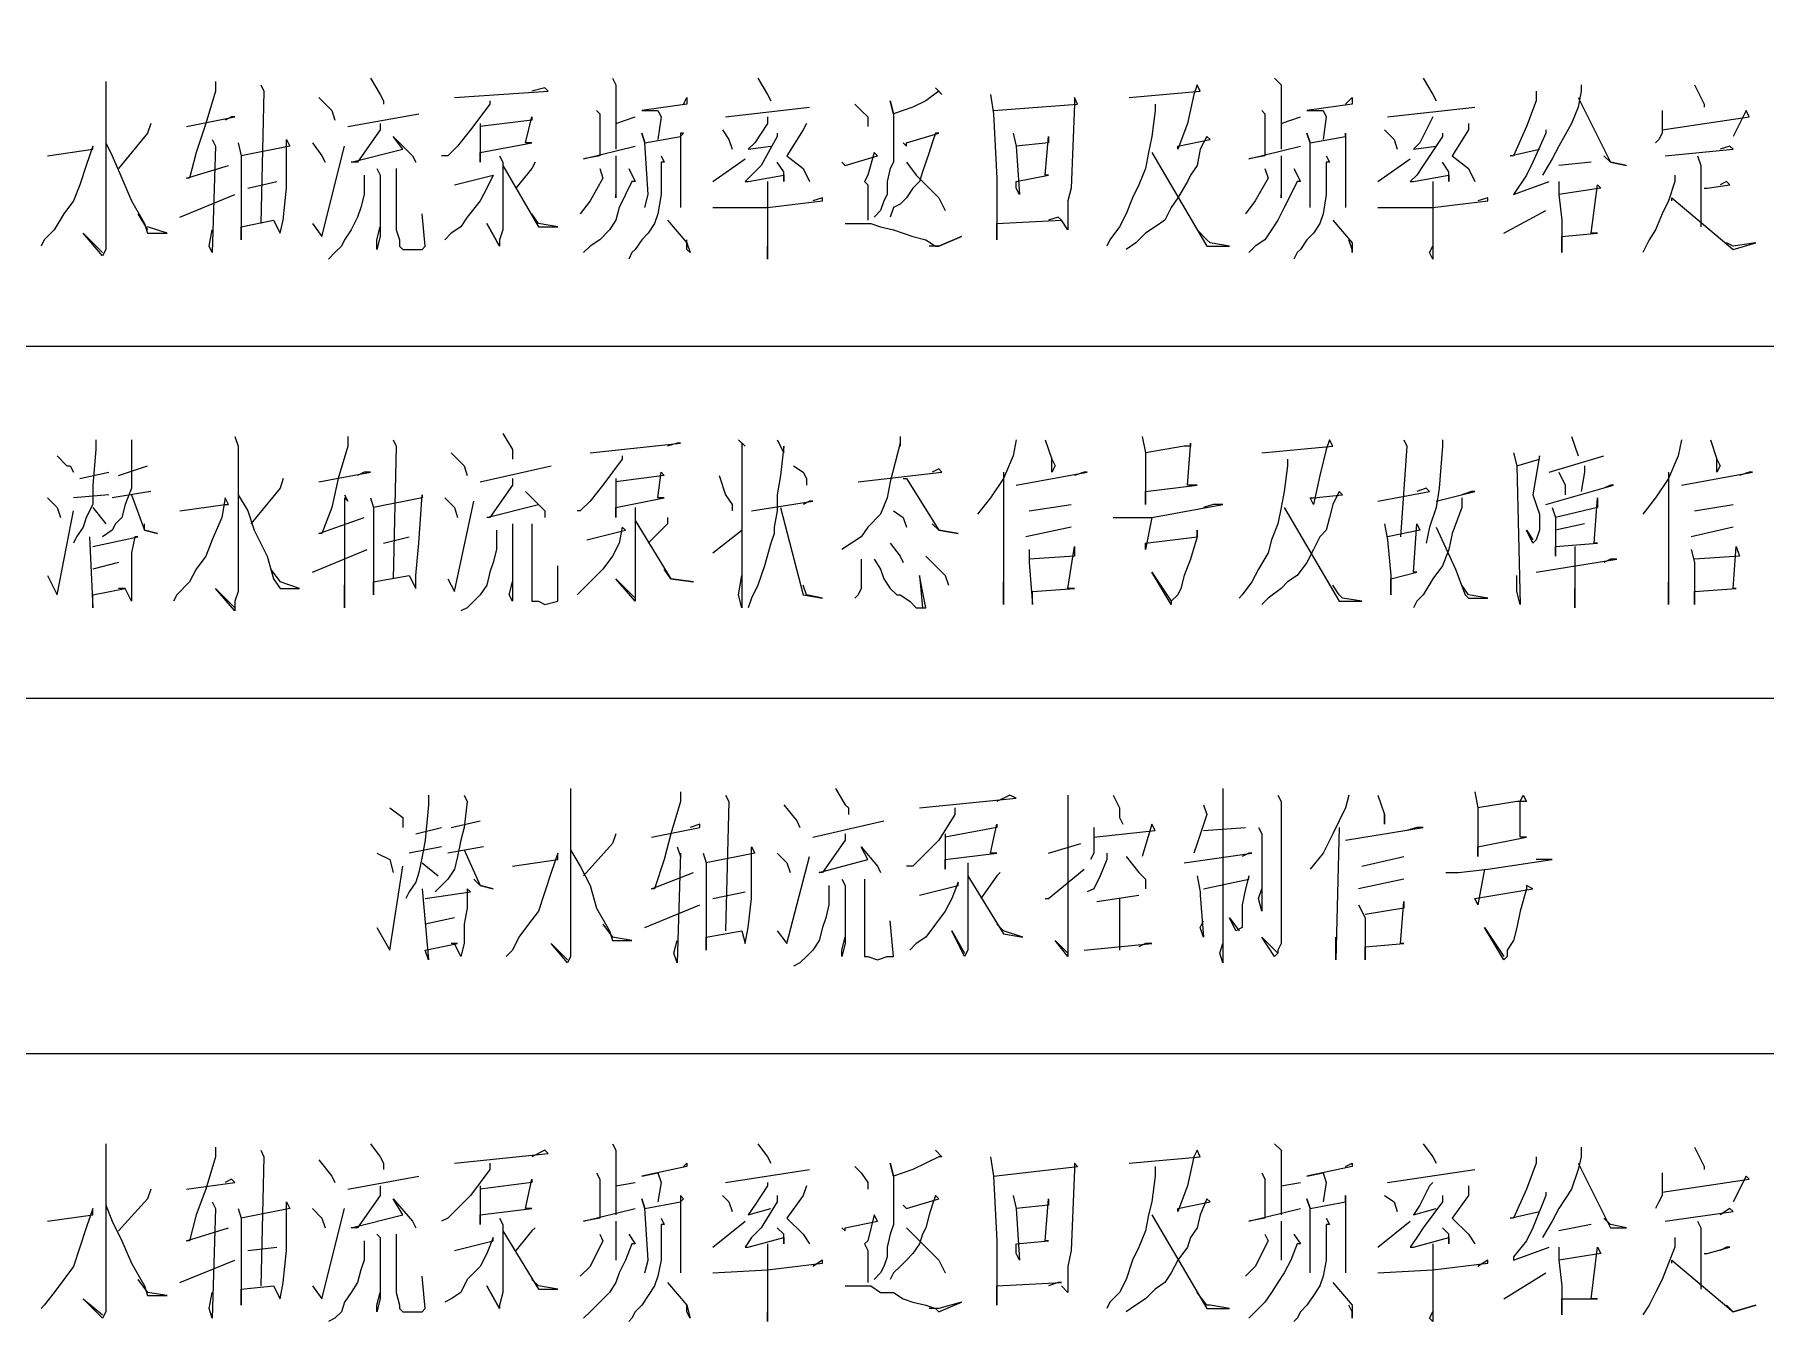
# Model space of a CAD drawing. Header units: millimetres. Extents: x 201 to 11482, y -7821 to 251.
# Drawn here: x 3479.3 to 3513.33, y -5541.92 to -5516.62 of the extents above; entities that cross this region are included whole.
import ezdxf

# ---------------------------------------------------------------- set-up
doc = ezdxf.new("R2010")
doc.units = ezdxf.units.MM

msp = doc.modelspace()

# ---------------------------------------------------------------- linework, layer by layer
at = {"color": 0, "lineweight": 18}
for points in [[(3452.754, -5522.744), (3542.416, -5522.744), (3542.416, -5515.759)], [(3480.694, -5517.537), (3480.694, -5517.791), (3480.694, -5520.585), (3480.694, -5520.839), (3480.63, -5520.966), (3480.249, -5520.522), (3480.63, -5520.903)], [(3482.853, -5517.537), (3482.853, -5517.728), (3482.662, -5518.363), (3482.472, -5518.934), (3482.345, -5519.442), (3482.281, -5519.442), (3483.107, -5519.188)], [(3485.901, -5517.474), (3486.091, -5517.791), (3486.155, -5517.918), (3486.155, -5517.982)], [(3490.663, -5517.474), (3490.727, -5517.601), (3490.727, -5517.601), (3490.727, -5518.871)], [(3493.521, -5517.474), (3493.711, -5517.791), (3493.775, -5517.918)], [(3503.681, -5517.474), (3503.808, -5517.601), (3503.808, -5517.601), (3503.808, -5518.871)], [(3506.602, -5517.474), (3506.792, -5517.791), (3506.856, -5517.918)], [(3483.742, -5517.601), (3483.805, -5517.728), (3483.805, -5517.728), (3483.742, -5520.331)], [(3484.885, -5517.855), (3485.139, -5518.109), (3485.202, -5518.299)], [(3487.552, -5517.855), (3489.393, -5517.728), (3489.33, -5517.664), (3489.076, -5517.728)], [(3492.06, -5517.982), (3492.124, -5517.855), (3492.124, -5517.982), (3491.235, -5518.109), (3491.552, -5518.109), (3491.616, -5518.236), (3491.552, -5518.68)], [(3497.013, -5517.664), (3497.14, -5517.791), (3497.077, -5517.728), (3496.823, -5517.918), (3496.569, -5518.045), (3496.188, -5518.172), (3496.124, -5517.918), (3496.188, -5518.172), (3496.188, -5518.49), (3496.188, -5518.744), (3496.188, -5519.061), (3496.188, -5519.125), (3496.124, -5519.252), (3496.061, -5519.506), (3496.061, -5519.76), (3495.997, -5519.887), (3495.934, -5520.077), (3495.807, -5520.204)], [(3498.093, -5517.791), (3498.156, -5518.172), (3498.22, -5519.442), (3498.22, -5520.649), (3498.22, -5520.331), (3499.49, -5520.268), (3499.426, -5520.204), (3499.236, -5520.268)], [(3498.156, -5518.109), (3499.807, -5517.982), (3499.744, -5517.855), (3499.744, -5517.982), (3499.68, -5519.633), (3499.617, -5519.887), (3499.617, -5520.141), (3499.617, -5520.331), (3499.617, -5520.458), (3499.49, -5520.268)], [(3500.823, -5517.855), (3502.22, -5517.728), (3502.157, -5517.601), (3502.093, -5517.791), (3501.966, -5518.363), (3501.776, -5518.871), (3501.776, -5518.807), (3501.776, -5518.807), (3502.411, -5518.68), (3502.347, -5518.617), (3502.22, -5518.871), (3502.157, -5519.188), (3502.03, -5519.379), (3501.966, -5519.506), (3501.776, -5519.823), (3501.649, -5520.014), (3501.522, -5520.268), (3501.331, -5520.395), (3501.141, -5520.522), (3500.95, -5520.712), (3500.76, -5520.839)], [(3505.078, -5517.982), (3505.205, -5517.855), (3505.205, -5517.982), (3504.316, -5518.109), (3504.633, -5518.109), (3504.697, -5518.236), (3504.633, -5518.68)], [(3508.824, -5517.728), (3508.824, -5517.918), (3508.634, -5518.426), (3508.38, -5518.998), (3508.316, -5518.998), (3508.888, -5518.871)], [(3509.713, -5517.601), (3509.713, -5517.728), (3509.65, -5518.045), (3509.523, -5518.363), (3509.269, -5518.807), (3509.142, -5519.061), (3508.951, -5519.379)], [(3509.65, -5517.855), (3510.285, -5519.125), (3510.602, -5519.188), (3510.285, -5519.125), (3510.158, -5518.998)], [(3511.936, -5517.601), (3512.063, -5517.855), (3512.126, -5517.982), (3512.126, -5518.045)], [(3482.281, -5518.426), (3483.234, -5518.236), (3483.17, -5518.236), (3483.043, -5518.299)], [(3485.456, -5518.426), (3486.853, -5518.172)], [(3488.25, -5517.918), (3488.25, -5517.982), (3487.869, -5518.49), (3487.615, -5518.807), (3487.425, -5518.998), (3487.298, -5518.998)], [(3488.06, -5518.363), (3488.06, -5519.125), (3488.06, -5518.934), (3489.076, -5518.744), (3488.949, -5518.744), (3489.076, -5518.236), (3489.076, -5518.299), (3488.06, -5518.426)], [(3490.346, -5518.109), (3490.409, -5518.172), (3490.409, -5518.236), (3490.409, -5518.998), (3490.092, -5519.061), (3491.108, -5518.807)], [(3490.727, -5518.363), (3491.108, -5518.236)], [(3492.886, -5518.236), (3494.537, -5518.045)], [(3493.711, -5518.236), (3493.711, -5518.363), (3493.457, -5518.744), (3493.33, -5518.871), (3493.775, -5518.807)], [(3495.426, -5517.982), (3495.553, -5518.109), (3495.68, -5518.236), (3495.68, -5518.426)], [(3501.331, -5517.982), (3501.331, -5518.109), (3501.268, -5518.617), (3501.204, -5518.934), (3501.141, -5519.252), (3501.014, -5519.569), (3500.887, -5519.823), (3500.76, -5520.141), (3500.633, -5520.395), (3500.442, -5520.649), (3500.379, -5520.776)], [(3503.427, -5518.109), (3503.49, -5518.172), (3503.49, -5518.236), (3503.49, -5518.998), (3503.173, -5519.061), (3504.189, -5518.807)], [(3503.808, -5518.363), (3504.189, -5518.236)], [(3505.903, -5518.236), (3507.618, -5518.045)], [(3506.792, -5518.236), (3506.729, -5518.363), (3506.538, -5518.744), (3506.411, -5518.871), (3506.856, -5518.807)], [(3511.301, -5518.109), (3511.301, -5518.236), (3511.301, -5518.426), (3511.301, -5518.553), (3511.237, -5518.68), (3511.174, -5518.744)], [(3511.301, -5518.49), (3513.015, -5518.236), (3512.952, -5518.109), (3512.698, -5518.617)], [(3481.583, -5518.363), (3481.519, -5518.553), (3480.948, -5519.252)], [(3486.091, -5518.363), (3486.091, -5518.49), (3485.647, -5519.125), (3485.52, -5519.125), (3486.536, -5518.871), (3486.345, -5518.617), (3486.726, -5518.998), (3486.79, -5519.125)], [(3491.298, -5520.014), (3491.362, -5519.76), (3491.298, -5518.744), (3491.235, -5518.553), (3491.298, -5518.744), (3491.997, -5518.617), (3492.06, -5518.553), (3491.997, -5518.553), (3491.997, -5519.506), (3491.997, -5519.76), (3491.997, -5520.014)], [(3492.822, -5518.49), (3492.949, -5518.68), (3493.013, -5518.871)], [(3493.902, -5518.553), (3493.902, -5518.617), (3493.584, -5519.188), (3493.394, -5519.379), (3493.267, -5519.506), (3493.33, -5519.506), (3494.029, -5519.379), (3494.029, -5519.506), (3494.029, -5519.315), (3493.902, -5519.125)], [(3494.473, -5518.363), (3494.41, -5518.49), (3494.092, -5518.998), (3494.41, -5519.252), (3494.537, -5519.506)], [(3496.378, -5518.744), (3496.442, -5518.807), (3496.442, -5518.744), (3497.077, -5518.553), (3497.013, -5518.553), (3496.95, -5518.744), (3496.886, -5518.934), (3496.823, -5519.125), (3496.759, -5519.315), (3496.696, -5519.506), (3496.569, -5519.633), (3496.442, -5519.823), (3496.315, -5519.95), (3496.188, -5520.014), (3496.124, -5520.204)], [(3498.537, -5518.553), (3498.601, -5518.807), (3498.664, -5519.76), (3498.601, -5519.633), (3498.601, -5519.506), (3499.236, -5519.379), (3499.172, -5519.379), (3499.236, -5518.617), (3499.236, -5518.617), (3499.236, -5518.744), (3498.601, -5518.807)], [(3504.379, -5520.014), (3504.379, -5519.76), (3504.379, -5518.744), (3504.316, -5518.553), (3504.379, -5518.744), (3505.078, -5518.617), (3505.078, -5518.553), (3505.078, -5519.506), (3505.078, -5519.76), (3505.078, -5520.014)], [(3505.84, -5518.49), (3506.03, -5518.68), (3506.094, -5518.871)], [(3506.983, -5518.553), (3506.983, -5518.617), (3506.602, -5519.188), (3506.475, -5519.379), (3506.348, -5519.506), (3506.411, -5519.506), (3507.11, -5519.379), (3507.11, -5519.506), (3507.11, -5519.315), (3506.983, -5519.125)], [(3507.491, -5518.363), (3507.491, -5518.49), (3507.173, -5518.998), (3507.491, -5519.252), (3507.618, -5519.506)], [(3509.015, -5518.49), (3509.015, -5518.553), (3508.761, -5519.125), (3508.634, -5519.379), (3508.38, -5519.76), (3508.38, -5519.76), (3509.078, -5519.506)], [(3479.551, -5518.998), (3480.44, -5518.871), (3480.44, -5518.871), (3480.44, -5518.807), (3480.313, -5519.188), (3480.186, -5519.569), (3480.059, -5519.887), (3479.868, -5520.141), (3479.678, -5520.458), (3479.487, -5520.649), (3479.424, -5520.776)], [(3480.694, -5518.744), (3480.821, -5518.998), (3481.011, -5519.442), (3481.202, -5519.887), (3481.456, -5520.331), (3481.519, -5520.522), (3481.9, -5520.522), (3481.519, -5520.395)], [(3482.789, -5518.68), (3482.853, -5518.807), (3482.789, -5520.903), (3482.726, -5520.776), (3482.789, -5520.458)], [(3483.297, -5518.744), (3483.361, -5518.998), (3483.361, -5520.649), (3483.361, -5520.395), (3483.996, -5520.268), (3484.123, -5520.522), (3484.186, -5520.268), (3484.25, -5519.633), (3484.25, -5518.68), (3484.313, -5518.807), (3483.361, -5518.998)], [(3484.758, -5518.744), (3484.948, -5518.998), (3485.012, -5519.125)], [(3484.758, -5520.331), (3484.948, -5520.585), (3485.393, -5518.807)], [(3495.172, -5519.125), (3495.235, -5519.188), (3495.87, -5518.998), (3495.807, -5518.934), (3495.68, -5519.379), (3495.616, -5519.506), (3495.68, -5519.569), (3495.68, -5519.76), (3495.68, -5519.887), (3495.68, -5520.014), (3495.68, -5520.141), (3495.68, -5520.268)], [(3501.268, -5518.934), (3502.347, -5520.776), (3502.792, -5520.776), (3502.411, -5520.712), (3502.347, -5520.649), (3502.157, -5520.458)], [(3511.364, -5518.998), (3512.698, -5518.871), (3512.634, -5518.807), (3512.444, -5518.871)], [(3486.028, -5519.252), (3486.091, -5519.379), (3486.091, -5520.585), (3486.028, -5520.839), (3486.028, -5520.649), (3486.091, -5520.395)], [(3486.409, -5519.252), (3486.409, -5520.458), (3486.472, -5520.649), (3486.472, -5520.776), (3486.536, -5520.839), (3486.726, -5520.839), (3486.917, -5520.839), (3486.98, -5520.776), (3486.917, -5520.141)], [(3488.441, -5518.998), (3488.504, -5519.125), (3488.504, -5520.458), (3488.441, -5520.649), (3488.441, -5520.776), (3488.187, -5520.331), (3488.441, -5520.776)], [(3488.504, -5519.188), (3489.203, -5520.395), (3489.584, -5520.395), (3489.203, -5520.331), (3489.076, -5520.141)], [(3489.139, -5519.125), (3489.076, -5519.252), (3488.758, -5519.633)], [(3490.409, -5519.252), (3490.473, -5519.442), (3490.219, -5519.887), (3490.028, -5520.141)], [(3490.981, -5519.252), (3491.108, -5519.506), (3491.044, -5519.506), (3490.917, -5519.76), (3490.79, -5520.014), (3490.727, -5520.268), (3490.6, -5520.458), (3490.409, -5520.649), (3490.219, -5520.776), (3490.092, -5520.903)], [(3490.727, -5518.998), (3490.727, -5519.125), (3490.727, -5519.823), (3490.727, -5519.76)], [(3491.616, -5518.998), (3491.679, -5519.125), (3491.616, -5519.125), (3491.616, -5519.506), (3491.616, -5519.76), (3491.552, -5520.141), (3491.489, -5520.331), (3491.362, -5520.522), (3491.235, -5520.649), (3491.108, -5520.839), (3491.044, -5520.903), (3490.981, -5521.03)], [(3492.632, -5519.506), (3493.267, -5519.061)], [(3496.442, -5519.125), (3496.632, -5519.379), (3496.823, -5519.569), (3497.077, -5519.823), (3497.204, -5520.077)], [(3503.49, -5519.252), (3503.554, -5519.442), (3503.3, -5519.887), (3503.109, -5520.141)], [(3504.062, -5519.252), (3504.189, -5519.506), (3504.125, -5519.506), (3503.998, -5519.76), (3503.871, -5520.014), (3503.744, -5520.268), (3503.617, -5520.458), (3503.49, -5520.649), (3503.3, -5520.776), (3503.173, -5520.903)], [(3503.808, -5518.998), (3503.808, -5519.125), (3503.808, -5519.823), (3503.808, -5519.76)], [(3504.697, -5518.998), (3504.76, -5519.125), (3504.697, -5519.125), (3504.697, -5519.506), (3504.697, -5519.76), (3504.633, -5520.141), (3504.57, -5520.331), (3504.443, -5520.522), (3504.316, -5520.649), (3504.189, -5520.839), (3504.125, -5520.903), (3504.062, -5521.03)], [(3505.713, -5519.506), (3506.348, -5519.061)], [(3509.904, -5519.125), (3509.269, -5519.188)], [(3511.999, -5518.998), (3512.063, -5519.188), (3512.063, -5520.395)], [(3483.488, -5519.633), (3484.059, -5519.506)], [(3485.774, -5519.379), (3485.774, -5519.506), (3485.774, -5519.76), (3485.71, -5520.014), (3485.647, -5520.204), (3485.52, -5520.458), (3485.393, -5520.649), (3485.329, -5520.776), (3485.202, -5520.903), (3485.075, -5521.03)], [(3487.552, -5519.569), (3488.314, -5519.379), (3488.314, -5519.379), (3488.187, -5519.633), (3488.06, -5519.887), (3487.806, -5520.204), (3487.679, -5520.395), (3487.488, -5520.522), (3487.361, -5520.649)], [(3493.711, -5519.506), (3493.711, -5519.569), (3493.711, -5520.776), (3493.711, -5521.03), (3493.711, -5520.903), (3493.711, -5520.776)], [(3506.792, -5519.506), (3506.792, -5519.569), (3506.792, -5520.776), (3506.792, -5521.03), (3506.729, -5520.903), (3506.792, -5520.776)], [(3509.269, -5519.506), (3509.269, -5519.76), (3509.332, -5520.268), (3509.332, -5520.903), (3509.332, -5520.585), (3510.031, -5520.522), (3509.904, -5520.522), (3510.031, -5519.569), (3510.094, -5519.633), (3509.269, -5519.76)], [(3511.555, -5519.379), (3511.555, -5519.506), (3511.428, -5519.887), (3511.301, -5520.141), (3511.174, -5520.458), (3511.047, -5520.649), (3510.92, -5520.903)], [(3512.126, -5519.633), (3512.19, -5519.633), (3512.634, -5519.569), (3512.571, -5519.506), (3512.444, -5519.569)], [(3482.154, -5520.204), (3483.234, -5519.76)], [(3492.632, -5520.014), (3493.711, -5520.014), (3494.791, -5519.887), (3494.791, -5519.823), (3494.6, -5519.887)], [(3505.713, -5520.014), (3506.792, -5520.014), (3507.872, -5519.887), (3507.872, -5519.823), (3507.681, -5519.887)], [(3511.491, -5519.887), (3511.491, -5519.823), (3512.698, -5520.839), (3513.142, -5520.712), (3512.698, -5520.776), (3512.571, -5520.712)], [(3481.329, -5520.141), (3481.519, -5520.458)], [(3491.743, -5520.268), (3492.124, -5520.712), (3492.187, -5520.903), (3492.124, -5520.839), (3492.124, -5520.649)], [(3504.824, -5520.268), (3505.205, -5520.712), (3505.205, -5520.903), (3505.205, -5520.839), (3505.141, -5520.649)], [(3508.189, -5520.522), (3509.015, -5520.077)], [(3495.235, -5520.331), (3495.362, -5520.331), (3495.553, -5520.331), (3495.743, -5520.331), (3495.934, -5520.395), (3496.188, -5520.458), (3496.378, -5520.522), (3496.569, -5520.585), (3496.823, -5520.649), (3497.013, -5520.776), (3497.077, -5520.776), (3497.521, -5520.585), (3497.077, -5520.776), (3496.95, -5520.776), (3496.886, -5520.776)], [(3452.754, -5529.666), (3542.416, -5529.666), (3542.416, -5522.744)], [(3480.503, -5524.586), (3480.503, -5524.776), (3480.44, -5525.475), (3480.44, -5525.856), (3480.313, -5526.11), (3480.249, -5526.3), (3480.122, -5526.491), (3480.059, -5526.618)], [(3481.202, -5524.586), (3481.202, -5524.713), (3481.202, -5525.284), (3481.202, -5525.538), (3481.075, -5525.856), (3481.011, -5526.11), (3480.884, -5526.237), (3480.821, -5526.364), (3480.63, -5526.491)], [(3483.234, -5524.522), (3483.297, -5524.713), (3483.297, -5527.57), (3483.234, -5527.761), (3483.234, -5527.951), (3482.853, -5527.507), (3483.234, -5527.888)], [(3485.456, -5524.522), (3485.456, -5524.713), (3485.266, -5525.348), (3485.139, -5525.919), (3484.948, -5526.427), (3484.885, -5526.427), (3485.774, -5526.11)], [(3486.345, -5524.586), (3486.409, -5524.713), (3486.409, -5524.713), (3486.345, -5527.316)], [(3488.504, -5524.459), (3488.695, -5524.776), (3488.695, -5524.903), (3488.695, -5524.967)], [(3490.219, -5524.84), (3491.997, -5524.649), (3491.933, -5524.649), (3491.743, -5524.713)], [(3493.14, -5524.586), (3493.267, -5524.713), (3493.203, -5524.649), (3493.203, -5527.888), (3493.14, -5527.634), (3493.203, -5527.253)], [(3493.902, -5524.586), (3494.029, -5524.84), (3494.029, -5524.713), (3493.965, -5525.284), (3493.902, -5525.665), (3493.902, -5525.983), (3493.838, -5526.3), (3493.838, -5526.427), (3493.775, -5526.618), (3493.648, -5527.062), (3493.521, -5527.443), (3493.394, -5527.697), (3493.33, -5527.888)], [(3496.315, -5524.522), (3496.315, -5524.713), (3496.315, -5524.649), (3496.124, -5525.411), (3496.061, -5525.729), (3495.934, -5526.046), (3495.68, -5526.3), (3495.553, -5526.491), (3495.362, -5526.618), (3495.172, -5526.745)], [(3498.601, -5524.586), (3498.537, -5524.903), (3498.347, -5525.348), (3498.093, -5525.729), (3497.839, -5526.046)], [(3499.172, -5524.586), (3499.299, -5524.967), (3499.363, -5525.094), (3499.299, -5525.221), (3499.299, -5524.967)], [(3501.077, -5524.522), (3501.141, -5524.84), (3501.141, -5525.856), (3501.141, -5525.602), (3502.157, -5525.475), (3501.966, -5525.475), (3502.03, -5524.713), (3502.03, -5524.649), (3502.03, -5524.713), (3501.903, -5524.713), (3501.141, -5524.84)], [(3503.427, -5524.84), (3504.824, -5524.713), (3504.76, -5524.586), (3504.697, -5524.776), (3504.57, -5525.284), (3504.443, -5525.856), (3504.379, -5525.729), (3504.443, -5525.729), (3505.014, -5525.665), (3504.951, -5525.602), (3504.824, -5525.856), (3504.76, -5526.11), (3504.697, -5526.364), (3504.57, -5526.491), (3504.443, -5526.745), (3504.316, -5526.999), (3504.125, -5527.253), (3503.935, -5527.38), (3503.808, -5527.507), (3503.554, -5527.697), (3503.427, -5527.824)], [(3506.221, -5524.586), (3506.284, -5524.713), (3506.157, -5526.491)], [(3506.983, -5524.586), (3506.983, -5524.713), (3506.919, -5525.538), (3506.856, -5525.919), (3506.729, -5526.3), (3506.665, -5526.618)], [(3509.523, -5524.522), (3509.586, -5524.713), (3509.65, -5524.903)], [(3511.682, -5524.586), (3511.618, -5524.903), (3511.428, -5525.348), (3511.174, -5525.729), (3510.92, -5526.046)], [(3512.253, -5524.586), (3512.38, -5524.967), (3512.444, -5525.094), (3512.38, -5525.221), (3512.38, -5524.967)], [(3479.741, -5524.903), (3479.932, -5525.094), (3479.995, -5525.094), (3480.059, -5525.221)], [(3487.488, -5524.84), (3487.742, -5525.094), (3487.806, -5525.284)], [(3490.854, -5524.903), (3490.854, -5524.967), (3490.473, -5525.475), (3490.219, -5525.792), (3490.028, -5525.983), (3489.965, -5525.983)], [(3503.935, -5524.967), (3503.935, -5525.094), (3503.871, -5525.602), (3503.808, -5525.919), (3503.744, -5526.237), (3503.617, -5526.554), (3503.554, -5526.808), (3503.363, -5527.126), (3503.236, -5527.38), (3503.046, -5527.634), (3502.982, -5527.697)], [(3508.38, -5524.84), (3508.443, -5525.094), (3508.507, -5527.824), (3508.443, -5527.57), (3508.443, -5527.253)], [(3508.443, -5525.094), (3508.888, -5524.967), (3508.888, -5524.903), (3508.761, -5525.665), (3508.824, -5525.856), (3508.888, -5526.046), (3508.888, -5526.364), (3508.824, -5526.554), (3508.761, -5526.618), (3508.634, -5526.364), (3508.761, -5526.554)], [(3509.078, -5525.221), (3510.158, -5524.903)], [(3480.186, -5525.348), (3480.757, -5525.221)], [(3480.948, -5525.284), (3481.519, -5525.094)], [(3484.186, -5525.348), (3484.123, -5525.538), (3483.551, -5526.237)], [(3484.885, -5525.411), (3485.901, -5525.221), (3485.774, -5525.221), (3485.647, -5525.284)], [(3488.06, -5525.411), (3489.457, -5525.094)], [(3488.695, -5525.348), (3488.695, -5525.475), (3488.25, -5526.11), (3488.187, -5526.11), (3489.203, -5525.856), (3488.949, -5525.602), (3489.33, -5525.983), (3489.33, -5526.11)], [(3490.727, -5525.348), (3490.727, -5526.11), (3490.727, -5525.919), (3491.679, -5525.729), (3491.552, -5525.729), (3491.616, -5525.221), (3491.679, -5525.284), (3490.727, -5525.411)], [(3492.759, -5525.284), (3492.886, -5525.665), (3493.013, -5525.856), (3493.013, -5525.983)], [(3494.219, -5525.094), (3494.41, -5525.221), (3494.473, -5525.348), (3494.473, -5525.475)], [(3495.489, -5525.411), (3497.14, -5525.221), (3497.077, -5525.157), (3496.95, -5525.221)], [(3496.378, -5525.348), (3496.442, -5525.348), (3497.077, -5526.364), (3497.077, -5526.364), (3497.458, -5526.427), (3497.077, -5526.364), (3496.95, -5526.237)], [(3498.347, -5525.221), (3498.347, -5527.824), (3498.347, -5527.634), (3498.347, -5527.38)], [(3498.601, -5525.475), (3499.998, -5525.221), (3499.934, -5525.221), (3499.744, -5525.284)], [(3509.269, -5525.221), (3509.396, -5525.475), (3509.396, -5525.665)], [(3509.777, -5525.094), (3509.777, -5525.221), (3509.713, -5525.602)], [(3511.428, -5525.221), (3511.428, -5527.824), (3511.428, -5527.634), (3511.428, -5527.38)], [(3511.682, -5525.475), (3513.079, -5525.221), (3513.015, -5525.221), (3512.825, -5525.284)], [(3479.551, -5525.729), (3479.741, -5525.919), (3479.805, -5526.11)], [(3480.757, -5525.665), (3480.059, -5525.729)], [(3481.583, -5525.602), (3480.821, -5525.729)], [(3481.202, -5525.665), (3481.456, -5526.364), (3481.71, -5526.427), (3481.456, -5526.364), (3481.456, -5526.237)], [(3482.154, -5525.983), (3483.043, -5525.856), (3483.107, -5525.856), (3483.043, -5525.729), (3482.98, -5526.11), (3482.789, -5526.554), (3482.662, -5526.872), (3482.472, -5527.126), (3482.345, -5527.38), (3482.091, -5527.634), (3482.027, -5527.761)], [(3483.297, -5525.665), (3483.488, -5525.983), (3483.615, -5526.364), (3483.869, -5526.872), (3483.996, -5527.316), (3484.123, -5527.507), (3484.504, -5527.507), (3484.123, -5527.38)], [(3485.393, -5525.665), (3485.456, -5525.792), (3485.393, -5525.729), (3485.393, -5527.888), (3485.393, -5527.697), (3485.393, -5527.443)], [(3485.901, -5525.729), (3485.964, -5525.919), (3485.964, -5527.634), (3485.964, -5527.38), (3486.663, -5527.253), (3486.79, -5527.507), (3486.79, -5527.253), (3486.853, -5526.618), (3486.917, -5525.665), (3486.917, -5525.729), (3485.964, -5525.919)], [(3487.361, -5525.729), (3487.552, -5525.919), (3487.615, -5526.11)], [(3505.713, -5525.792), (3506.729, -5525.602), (3506.665, -5525.538), (3506.475, -5525.602)], [(3507.364, -5525.729), (3507.364, -5525.919), (3507.173, -5526.427), (3507.11, -5526.745), (3506.983, -5527.062), (3506.792, -5527.316), (3506.602, -5527.634), (3506.475, -5527.761), (3506.411, -5527.888)], [(3506.856, -5525.792), (3507.618, -5525.602), (3507.554, -5525.602), (3507.364, -5525.665)], [(3509.015, -5525.856), (3510.348, -5525.475), (3510.285, -5525.475), (3510.158, -5525.538)], [(3509.142, -5525.919), (3509.205, -5526.11), (3509.205, -5526.364), (3509.205, -5526.872), (3509.205, -5526.681), (3510.031, -5526.618), (3509.967, -5526.618), (3510.031, -5525.729), (3510.031, -5525.919), (3509.205, -5526.11)], [(3479.551, -5527.253), (3479.741, -5527.634), (3480.059, -5525.983)], [(3480.44, -5525.919), (3480.694, -5526.237)], [(3487.425, -5527.316), (3487.552, -5527.57), (3487.933, -5525.792)], [(3491.108, -5525.919), (3491.108, -5526.11), (3491.108, -5527.38), (3491.108, -5527.634), (3491.108, -5527.761), (3490.727, -5527.316), (3491.108, -5527.697)], [(3493.394, -5525.983), (3494.6, -5525.792), (3494.537, -5525.792), (3494.41, -5525.856)], [(3493.965, -5525.919), (3494.41, -5527.634), (3494.791, -5527.697), (3494.473, -5527.634), (3494.41, -5527.443)], [(3496.188, -5525.983), (3496.378, -5526.11), (3496.442, -5526.3)], [(3498.855, -5525.983), (3499.68, -5525.856)], [(3500.506, -5526.11), (3500.76, -5526.11), (3501.268, -5526.11), (3502.665, -5525.856), (3502.474, -5525.856), (3502.284, -5525.919)], [(3503.871, -5525.919), (3504.951, -5527.761), (3505.395, -5527.761), (3505.014, -5527.697), (3504.951, -5527.634), (3504.824, -5527.443)], [(3511.936, -5525.983), (3512.698, -5525.856)], [(3488.377, -5526.364), (3488.377, -5526.491), (3488.377, -5526.745), (3488.314, -5526.999), (3488.25, -5527.189), (3488.187, -5527.443), (3488.06, -5527.634), (3487.933, -5527.761), (3487.806, -5527.888), (3487.679, -5527.951)], [(3488.695, -5526.237), (3488.695, -5526.364), (3488.695, -5527.57), (3488.695, -5527.761), (3488.631, -5527.634), (3488.695, -5527.38)], [(3489.076, -5526.237), (3489.076, -5527.38), (3489.076, -5527.634), (3489.076, -5527.761), (3489.203, -5527.761), (3489.33, -5527.824), (3489.584, -5527.761), (3489.584, -5527.761), (3489.584, -5527.062)], [(3490.155, -5526.554), (3490.917, -5526.364), (3490.854, -5526.3), (3490.79, -5526.618), (3490.663, -5526.872), (3490.473, -5527.126), (3490.219, -5527.38), (3490.092, -5527.507), (3489.965, -5527.634)], [(3491.108, -5526.173), (3491.806, -5527.316), (3492.251, -5527.38), (3491.806, -5527.316), (3491.679, -5527.126)], [(3491.743, -5526.11), (3491.743, -5526.237), (3491.362, -5526.618)], [(3492.632, -5526.808), (3493.203, -5526.364)], [(3499.68, -5526.3), (3498.791, -5526.491)], [(3501.268, -5526.11), (3501.141, -5526.745), (3501.141, -5526.618), (3502.157, -5526.491), (3502.157, -5526.364), (3502.157, -5526.491), (3502.03, -5526.935), (3501.903, -5527.253), (3501.839, -5527.507), (3501.776, -5527.634), (3501.649, -5527.761), (3501.649, -5527.824), (3501.268, -5527.189), (3501.649, -5527.761)], [(3505.84, -5526.237), (3505.903, -5526.554), (3505.967, -5527.253), (3505.967, -5527.634), (3505.967, -5527.316), (3506.475, -5527.189), (3506.411, -5527.189), (3506.475, -5526.237), (3506.538, -5526.364), (3505.903, -5526.491)], [(3506.856, -5526.3), (3507.237, -5527.126), (3507.427, -5527.634), (3507.491, -5527.697), (3507.872, -5527.697), (3507.491, -5527.634), (3507.364, -5527.443)], [(3509.777, -5526.237), (3509.205, -5526.364)], [(3512.698, -5526.3), (3511.872, -5526.491)], [(3480.376, -5526.491), (3480.44, -5527.888), (3480.44, -5527.634), (3481.075, -5527.507), (3481.011, -5527.507), (3480.948, -5527.507)], [(3480.44, -5526.681), (3481.329, -5526.491), (3481.265, -5526.491), (3481.202, -5526.808), (3481.202, -5527.126), (3481.202, -5527.38), (3481.202, -5527.507), (3481.202, -5527.761), (3481.075, -5527.507)], [(3484.758, -5527.189), (3485.837, -5526.745)], [(3486.155, -5526.618), (3486.663, -5526.491)], [(3496.124, -5526.618), (3496.315, -5526.872), (3496.378, -5526.999)], [(3498.855, -5526.745), (3498.855, -5526.999), (3498.918, -5527.824), (3498.918, -5527.57), (3499.744, -5527.507), (3499.617, -5527.507), (3499.744, -5526.681), (3499.744, -5526.872), (3498.855, -5526.935)], [(3509.586, -5526.681), (3509.586, -5527.888), (3509.586, -5527.697), (3509.586, -5527.507)], [(3511.872, -5526.745), (3511.936, -5526.999), (3511.936, -5527.824), (3511.936, -5527.57), (3512.761, -5527.507), (3512.698, -5527.507), (3512.761, -5526.681), (3512.825, -5526.872), (3511.936, -5526.935)], [(3480.948, -5526.999), (3480.44, -5527.126)], [(3495.553, -5526.935), (3495.553, -5527.316), (3495.553, -5527.507), (3495.489, -5527.634), (3495.426, -5527.697)], [(3495.807, -5526.935), (3495.934, -5527.126), (3495.997, -5527.316), (3496.124, -5527.507), (3496.251, -5527.634), (3496.315, -5527.634), (3496.505, -5527.761), (3496.632, -5527.888), (3496.759, -5527.888), (3496.823, -5527.888), (3496.696, -5527.253), (3496.759, -5527.888)], [(3496.823, -5526.872), (3497.077, -5527.126), (3497.204, -5527.253), (3497.267, -5527.443)], [(3508.824, -5527.189), (3510.412, -5526.935), (3510.285, -5526.935), (3510.158, -5526.999)], [(3483.932, -5527.126), (3484.123, -5527.38)], [(3452.754, -5536.651), (3542.416, -5536.651), (3542.416, -5529.666)], [(3489.838, -5531.444), (3489.838, -5531.698), (3489.838, -5534.492), (3489.838, -5534.746), (3489.774, -5534.873), (3489.457, -5534.492), (3489.774, -5534.809)], [(3491.997, -5531.507), (3491.997, -5531.698), (3491.806, -5532.333), (3491.679, -5532.841), (3491.489, -5533.412), (3491.425, -5533.412), (3492.251, -5533.095)], [(3495.045, -5531.444), (3495.235, -5531.761), (3495.299, -5531.825), (3495.299, -5531.952)], [(3502.665, -5531.444), (3502.665, -5531.571), (3502.665, -5534.873), (3502.601, -5534.682), (3502.665, -5534.492)], [(3507.618, -5531.507), (3507.681, -5531.825), (3507.681, -5532.777), (3507.681, -5532.587), (3508.634, -5532.396), (3508.507, -5532.396), (3508.507, -5531.698), (3508.57, -5531.571), (3508.634, -5531.698), (3508.443, -5531.698), (3507.681, -5531.825)], [(3486.282, -5531.825), (3486.536, -5532.015), (3486.536, -5532.079), (3486.536, -5532.206)], [(3487.044, -5531.571), (3487.044, -5531.761), (3486.98, -5532.46), (3486.917, -5532.777), (3486.853, -5533.095), (3486.79, -5533.285), (3486.663, -5533.476), (3486.599, -5533.603)], [(3487.742, -5531.571), (3487.806, -5531.698), (3487.742, -5532.206), (3487.679, -5532.46), (3487.615, -5532.777), (3487.552, -5533.031), (3487.425, -5533.222), (3487.298, -5533.349), (3487.171, -5533.476)], [(3492.886, -5531.571), (3492.949, -5531.698), (3492.886, -5534.238)], [(3494.029, -5531.761), (3494.283, -5532.079), (3494.346, -5532.206)], [(3497.394, -5531.825), (3497.394, -5531.952), (3497.077, -5532.46), (3496.759, -5532.777), (3496.569, -5532.968), (3496.442, -5532.968)], [(3496.696, -5531.825), (3498.601, -5531.634), (3498.474, -5531.571), (3498.22, -5531.698)], [(3499.617, -5531.571), (3499.617, -5531.761), (3499.617, -5534.619), (3499.617, -5534.746), (3499.617, -5534.746), (3499.363, -5534.428), (3499.617, -5534.682)], [(3500.506, -5531.571), (3500.633, -5531.825), (3500.633, -5531.952), (3500.633, -5532.015), (3500.696, -5532.142)], [(3502.284, -5531.761), (3502.347, -5531.952), (3502.157, -5532.523), (3502.093, -5532.714)], [(3503.744, -5531.571), (3503.808, -5531.698), (3503.808, -5534.365), (3503.808, -5534.492), (3503.744, -5534.619), (3503.744, -5534.682), (3503.681, -5534.746), (3503.427, -5534.365), (3503.744, -5534.682)], [(3505.141, -5531.571), (3505.078, -5531.825), (3504.824, -5532.333), (3504.633, -5532.714), (3504.379, -5533.031)], [(3505.713, -5531.571), (3505.84, -5531.952), (3505.84, -5532.015), (3505.84, -5532.142), (3505.84, -5531.952)], [(3486.79, -5532.333), (3487.298, -5532.206)], [(3487.488, -5532.206), (3488.06, -5532.079)], [(3491.425, -5532.396), (3492.378, -5532.206), (3492.378, -5532.142), (3492.187, -5532.206)], [(3494.6, -5532.396), (3495.997, -5532.079)], [(3497.204, -5532.333), (3497.204, -5533.031), (3497.204, -5532.841), (3498.22, -5532.714), (3498.093, -5532.714), (3498.22, -5532.142), (3498.22, -5532.206), (3497.204, -5532.396)], [(3500.125, -5532.206), (3500.125, -5532.396), (3500.125, -5532.587), (3500.125, -5532.714), (3500.061, -5532.841)], [(3500.125, -5532.396), (3501.331, -5532.269), (3501.268, -5532.142), (3501.077, -5532.777)], [(3502.284, -5532.269), (3503.109, -5532.206)], [(3503.363, -5532.206), (3503.427, -5532.333), (3503.427, -5533.857), (3503.363, -5533.603), (3503.427, -5533.412)], [(3504.951, -5532.206), (3504.887, -5534.809), (3504.887, -5534.619), (3504.887, -5534.365)], [(3505.078, -5532.46), (3506.602, -5532.206), (3506.475, -5532.206), (3506.284, -5532.269)], [(3490.727, -5532.333), (3490.663, -5532.523), (3490.092, -5533.158)], [(3495.235, -5532.333), (3495.235, -5532.46), (3494.791, -5533.095), (3494.727, -5533.095), (3495.68, -5532.841), (3495.553, -5532.587), (3495.87, -5532.968), (3495.934, -5533.095)], [(3499.236, -5532.714), (3499.871, -5532.523)], [(3486.028, -5532.714), (3486.282, -5532.841), (3486.345, -5533.095)], [(3487.298, -5532.587), (3486.663, -5532.714)], [(3488.123, -5532.587), (3487.425, -5532.714)], [(3487.742, -5532.65), (3488.06, -5533.349), (3488.314, -5533.412), (3488.06, -5533.349), (3487.933, -5533.222)], [(3488.695, -5532.968), (3489.584, -5532.841), (3489.584, -5532.841), (3489.584, -5532.714), (3489.457, -5533.095), (3489.33, -5533.476), (3489.203, -5533.857), (3489.012, -5534.111), (3488.822, -5534.365), (3488.695, -5534.619), (3488.568, -5534.746)], [(3489.838, -5532.65), (3490.028, -5532.968), (3490.219, -5533.349), (3490.346, -5533.793), (3490.6, -5534.238), (3490.663, -5534.428), (3491.044, -5534.428), (3490.663, -5534.365)], [(3491.933, -5532.587), (3491.997, -5532.777), (3491.997, -5532.714), (3491.933, -5534.873), (3491.87, -5534.682), (3491.933, -5534.428)], [(3492.441, -5532.714), (3492.505, -5532.904), (3492.505, -5534.619), (3492.505, -5534.365), (3493.203, -5534.238), (3493.267, -5534.492), (3493.33, -5534.174), (3493.394, -5533.603), (3493.394, -5532.587), (3493.457, -5532.714), (3492.505, -5532.904)], [(3493.902, -5532.714), (3494.092, -5532.904), (3494.156, -5533.095)], [(3493.902, -5534.238), (3494.092, -5534.492), (3494.537, -5532.777)], [(3500.379, -5532.714), (3500.379, -5532.841), (3500.252, -5533.158), (3500.125, -5533.412), (3499.998, -5533.476)], [(3500.76, -5532.777), (3501.014, -5533.095), (3501.141, -5533.222), (3501.141, -5533.412)], [(3501.903, -5532.904), (3503.236, -5532.714), (3503.173, -5532.714), (3503.046, -5532.777)], [(3505.395, -5532.968), (3506.221, -5532.777)], [(3507.046, -5533.095), (3507.3, -5533.095), (3507.872, -5533.031), (3509.142, -5532.841), (3509.015, -5532.841), (3508.824, -5532.841)], [(3486.028, -5534.174), (3486.282, -5534.619), (3486.536, -5532.968)], [(3486.917, -5532.904), (3487.234, -5533.158)], [(3495.172, -5533.222), (3495.235, -5533.349), (3495.235, -5534.492), (3495.172, -5534.746), (3495.172, -5534.619), (3495.235, -5534.365)], [(3495.616, -5533.222), (3495.616, -5534.365), (3495.616, -5534.619), (3495.616, -5534.746), (3495.68, -5534.746), (3495.87, -5534.809), (3496.061, -5534.746), (3496.188, -5534.746), (3496.124, -5534.047)], [(3497.648, -5532.904), (3497.648, -5533.031), (3497.648, -5534.365), (3497.648, -5534.619), (3497.585, -5534.746), (3497.331, -5534.238), (3497.585, -5534.682)], [(3497.648, -5533.158), (3498.347, -5534.301), (3498.728, -5534.365), (3498.347, -5534.238), (3498.22, -5534.111)], [(3498.283, -5533.095), (3498.22, -5533.158), (3497.902, -5533.603)], [(3499.172, -5533.603), (3499.236, -5533.603), (3499.934, -5533.031)], [(3502.157, -5533.158), (3502.22, -5533.476), (3502.22, -5533.539), (3502.284, -5534.365), (3502.22, -5534.174), (3502.284, -5534.047)], [(3502.284, -5533.412), (3503.173, -5533.222), (3503.173, -5533.158), (3503.109, -5533.412), (3503.046, -5533.73), (3503.046, -5533.984), (3503.046, -5534.174), (3502.919, -5534.238), (3502.792, -5533.984), (3502.982, -5534.238)], [(3506.221, -5533.222), (3505.332, -5533.412)], [(3507.808, -5533.031), (3507.681, -5533.73), (3507.618, -5533.603), (3508.761, -5533.412), (3508.634, -5533.349), (3508.634, -5533.412), (3508.507, -5533.857), (3508.443, -5534.174), (3508.38, -5534.428), (3508.253, -5534.619), (3508.253, -5534.746), (3508.189, -5534.809), (3507.808, -5534.174), (3508.189, -5534.746)], [(3486.917, -5533.412), (3487.044, -5534.809), (3486.98, -5534.619), (3487.615, -5534.492), (3487.552, -5534.492), (3487.488, -5534.492)], [(3486.98, -5533.603), (3487.869, -5533.476), (3487.806, -5533.412), (3487.806, -5533.793), (3487.742, -5534.111), (3487.742, -5534.365), (3487.742, -5534.492), (3487.679, -5534.746), (3487.552, -5534.492)], [(3492.632, -5533.603), (3493.267, -5533.476)], [(3494.918, -5533.349), (3494.918, -5533.476), (3494.918, -5533.73), (3494.854, -5533.984), (3494.791, -5534.174), (3494.727, -5534.428), (3494.6, -5534.619), (3494.473, -5534.746), (3494.346, -5534.873), (3494.219, -5534.936)], [(3496.696, -5533.539), (3497.458, -5533.349), (3497.458, -5533.285), (3497.331, -5533.603), (3497.204, -5533.857), (3497.013, -5534.111), (3496.823, -5534.365), (3496.632, -5534.492), (3496.505, -5534.619)], [(3500.188, -5533.666), (3501.014, -5533.539)], [(3491.298, -5534.174), (3492.378, -5533.73)], [(3500.633, -5533.603), (3500.633, -5534.619)], [(3505.332, -5533.73), (3505.459, -5533.984), (3505.459, -5534.809), (3505.459, -5534.555), (3506.221, -5534.492), (3506.157, -5534.492), (3506.221, -5533.666), (3506.221, -5533.793), (3505.459, -5533.92)], [(3487.552, -5533.984), (3486.98, -5534.111)], [(3490.473, -5534.111), (3490.663, -5534.365)], [(3499.934, -5534.619), (3501.268, -5534.492), (3501.141, -5534.492), (3501.014, -5534.555)], [(3480.694, -5538.429), (3480.694, -5538.683), (3480.694, -5541.477), (3480.694, -5541.731), (3480.63, -5541.858), (3480.249, -5541.477), (3480.63, -5541.794)], [(3482.853, -5538.492), (3482.853, -5538.683), (3482.662, -5539.318), (3482.472, -5539.826), (3482.345, -5540.334), (3482.281, -5540.334), (3483.107, -5540.08)], [(3483.742, -5538.556), (3483.805, -5538.683), (3483.742, -5541.223)], [(3485.901, -5538.429), (3486.091, -5538.683), (3486.155, -5538.81), (3486.155, -5538.937)], [(3487.552, -5538.81), (3489.393, -5538.619), (3489.33, -5538.556), (3489.076, -5538.683)], [(3490.663, -5538.429), (3490.727, -5538.556), (3490.727, -5538.556), (3490.727, -5539.826)], [(3493.521, -5538.429), (3493.711, -5538.683), (3493.775, -5538.81)], [(3497.013, -5538.556), (3497.14, -5538.683), (3497.077, -5538.683), (3496.823, -5538.81), (3496.569, -5538.937), (3496.188, -5539.064), (3496.124, -5538.81), (3496.188, -5539.064), (3496.188, -5539.445), (3496.188, -5539.699), (3496.188, -5539.953), (3496.188, -5540.016), (3496.124, -5540.207), (3496.061, -5540.461), (3496.061, -5540.651), (3495.997, -5540.842), (3495.934, -5540.969), (3495.807, -5541.096)], [(3500.823, -5538.81), (3502.22, -5538.683), (3502.157, -5538.556), (3502.093, -5538.683), (3501.966, -5539.254), (3501.776, -5539.762), (3501.776, -5539.699), (3501.776, -5539.699), (3502.411, -5539.572), (3502.347, -5539.508), (3502.22, -5539.826), (3502.157, -5540.08), (3502.03, -5540.27), (3501.966, -5540.461), (3501.776, -5540.715), (3501.649, -5540.969), (3501.522, -5541.159), (3501.331, -5541.286), (3501.141, -5541.477), (3500.95, -5541.604), (3500.76, -5541.731)], [(3503.681, -5538.429), (3503.808, -5538.556), (3503.808, -5538.556), (3503.808, -5539.826)], [(3506.602, -5538.429), (3506.792, -5538.683), (3506.856, -5538.81)], [(3509.713, -5538.492), (3509.713, -5538.683), (3509.65, -5538.937), (3509.523, -5539.318), (3509.269, -5539.699), (3509.142, -5539.953), (3508.951, -5540.27)], [(3511.936, -5538.492), (3512.063, -5538.746), (3512.126, -5538.873), (3512.126, -5538.937)], [(3484.885, -5538.746), (3485.139, -5539.064), (3485.202, -5539.191)], [(3488.25, -5538.81), (3488.25, -5538.937), (3487.869, -5539.445), (3487.615, -5539.699), (3487.425, -5539.889), (3487.298, -5539.953)], [(3490.346, -5539), (3490.409, -5539.127), (3490.409, -5539.889), (3490.092, -5539.953), (3491.108, -5539.699)], [(3492.06, -5538.873), (3492.124, -5538.81), (3492.124, -5538.873), (3491.235, -5539.064), (3491.552, -5539), (3491.616, -5539.191), (3491.552, -5539.572)], [(3492.886, -5539.191), (3494.537, -5538.937)], [(3495.426, -5538.873), (3495.553, -5539), (3495.68, -5539.191), (3495.68, -5539.318)], [(3498.093, -5538.683), (3498.156, -5539.064), (3498.22, -5540.334), (3498.22, -5541.604), (3498.22, -5541.223), (3499.49, -5541.159), (3499.426, -5541.159), (3499.236, -5541.223)], [(3498.156, -5539.064), (3499.807, -5538.873), (3499.744, -5538.81), (3499.744, -5538.937), (3499.68, -5540.524), (3499.617, -5540.842), (3499.617, -5541.096), (3499.617, -5541.223), (3499.617, -5541.35), (3499.49, -5541.223)], [(3501.331, -5538.873), (3501.331, -5539.064), (3501.268, -5539.572), (3501.204, -5539.826), (3501.141, -5540.143), (3501.014, -5540.461), (3500.887, -5540.715), (3500.76, -5541.096), (3500.633, -5541.35), (3500.442, -5541.54), (3500.379, -5541.667)], [(3503.427, -5539), (3503.49, -5539.127), (3503.49, -5539.889), (3503.173, -5539.953), (3504.189, -5539.699)], [(3505.078, -5538.873), (3505.205, -5538.81), (3505.205, -5538.873), (3504.316, -5539.064), (3504.633, -5539), (3504.697, -5539.191), (3504.633, -5539.572)], [(3505.903, -5539.191), (3507.618, -5538.937)], [(3508.824, -5538.683), (3508.824, -5538.81), (3508.634, -5539.318), (3508.38, -5539.889), (3508.316, -5539.889), (3508.888, -5539.762)], [(3509.65, -5538.81), (3510.285, -5540.08), (3510.602, -5540.08), (3510.285, -5540.016), (3510.158, -5539.889)], [(3511.301, -5539), (3511.301, -5539.191), (3511.301, -5539.318), (3511.301, -5539.445), (3511.237, -5539.572), (3511.174, -5539.699)], [(3481.583, -5539.318), (3481.519, -5539.508), (3480.948, -5540.143)], [(3482.281, -5539.318), (3483.234, -5539.191), (3483.17, -5539.127), (3483.043, -5539.191)], [(3485.456, -5539.318), (3486.853, -5539.064)], [(3486.091, -5539.254), (3486.091, -5539.445), (3485.647, -5540.08), (3485.52, -5540.08), (3486.536, -5539.826), (3486.345, -5539.508), (3486.726, -5539.953), (3486.79, -5540.08)], [(3488.06, -5539.254), (3488.06, -5540.016), (3488.06, -5539.826), (3489.076, -5539.699), (3488.949, -5539.699), (3489.076, -5539.127), (3489.076, -5539.191), (3488.06, -5539.318)], [(3490.727, -5539.254), (3491.108, -5539.191)], [(3493.711, -5539.191), (3493.711, -5539.254), (3493.457, -5539.635), (3493.33, -5539.826), (3493.775, -5539.699)], [(3494.473, -5539.254), (3494.41, -5539.445), (3494.092, -5539.889), (3494.41, -5540.207), (3494.537, -5540.397)], [(3503.808, -5539.254), (3504.189, -5539.191)], [(3506.792, -5539.191), (3506.729, -5539.254), (3506.538, -5539.635), (3506.411, -5539.826), (3506.856, -5539.699)], [(3507.491, -5539.254), (3507.491, -5539.445), (3507.173, -5539.889), (3507.491, -5540.207), (3507.618, -5540.397)], [(3511.301, -5539.381), (3513.015, -5539.127), (3512.952, -5539.064), (3512.698, -5539.572)], [(3479.551, -5539.953), (3480.44, -5539.826), (3480.44, -5539.826), (3480.44, -5539.699), (3480.313, -5540.08), (3480.186, -5540.461), (3480.059, -5540.842), (3479.868, -5541.096), (3479.678, -5541.35), (3479.487, -5541.604), (3479.424, -5541.667)], [(3480.694, -5539.635), (3480.821, -5539.953), (3481.011, -5540.334), (3481.202, -5540.778), (3481.456, -5541.223), (3481.519, -5541.413), (3481.9, -5541.413), (3481.519, -5541.35)], [(3482.789, -5539.572), (3482.853, -5539.699), (3482.789, -5541.858), (3482.726, -5541.667), (3482.789, -5541.35)], [(3483.297, -5539.699), (3483.361, -5539.889), (3483.361, -5541.604), (3483.361, -5541.286), (3483.996, -5541.223), (3484.123, -5541.477), (3484.186, -5541.159), (3484.25, -5540.524), (3484.25, -5539.572), (3484.313, -5539.699), (3483.361, -5539.889)], [(3484.758, -5541.223), (3484.948, -5541.477), (3485.393, -5539.699)], [(3484.758, -5539.699), (3484.948, -5539.889), (3485.012, -5540.08)], [(3491.298, -5540.969), (3491.362, -5540.715), (3491.298, -5539.699), (3491.235, -5539.508), (3491.298, -5539.699), (3491.997, -5539.572), (3492.06, -5539.508), (3491.997, -5539.445), (3491.997, -5540.397), (3491.997, -5540.715), (3491.997, -5540.969)], [(3492.822, -5539.445), (3492.949, -5539.572), (3493.013, -5539.762)], [(3493.902, -5539.445), (3493.902, -5539.572), (3493.584, -5540.08), (3493.394, -5540.27), (3493.267, -5540.461), (3493.33, -5540.461), (3494.029, -5540.27), (3494.029, -5540.397), (3494.029, -5540.207), (3493.902, -5540.08)], [(3496.378, -5539.635), (3496.442, -5539.699), (3496.442, -5539.699), (3497.077, -5539.508), (3497.013, -5539.445), (3496.95, -5539.635), (3496.886, -5539.826), (3496.823, -5540.08), (3496.759, -5540.207), (3496.696, -5540.397), (3496.569, -5540.588), (3496.442, -5540.715), (3496.315, -5540.842), (3496.188, -5540.969), (3496.124, -5541.096)], [(3498.537, -5539.445), (3498.601, -5539.699), (3498.664, -5540.715), (3498.601, -5540.588), (3498.601, -5540.397), (3499.236, -5540.334), (3499.172, -5540.334), (3499.236, -5539.508), (3499.236, -5539.572), (3499.236, -5539.635), (3498.601, -5539.699)], [(3504.379, -5540.969), (3504.379, -5540.715), (3504.379, -5539.699), (3504.316, -5539.508), (3504.379, -5539.699), (3505.078, -5539.572), (3505.078, -5539.508), (3505.078, -5539.445), (3505.078, -5540.397), (3505.078, -5540.715), (3505.078, -5540.969)], [(3505.84, -5539.445), (3506.03, -5539.572), (3506.094, -5539.762)], [(3506.983, -5539.445), (3506.983, -5539.572), (3506.602, -5540.08), (3506.475, -5540.27), (3506.348, -5540.461), (3506.411, -5540.461), (3507.11, -5540.27), (3507.11, -5540.397), (3507.11, -5540.207), (3506.983, -5540.08)], [(3509.015, -5539.381), (3509.015, -5539.445), (3508.761, -5540.08), (3508.634, -5540.334), (3508.38, -5540.651), (3508.38, -5540.715), (3509.078, -5540.461)], [(3511.364, -5539.953), (3512.698, -5539.762), (3512.634, -5539.699), (3512.444, -5539.826)], [(3488.441, -5539.889), (3488.504, -5540.016), (3488.504, -5541.35), (3488.441, -5541.604), (3488.441, -5541.667), (3488.187, -5541.223), (3488.441, -5541.667)], [(3490.727, -5539.953), (3490.727, -5540.08), (3490.727, -5540.715), (3490.727, -5540.715)], [(3491.616, -5539.889), (3491.679, -5540.016), (3491.616, -5540.016), (3491.616, -5540.461), (3491.616, -5540.715), (3491.552, -5541.032), (3491.489, -5541.223), (3491.362, -5541.413), (3491.235, -5541.604), (3491.108, -5541.731), (3491.044, -5541.858), (3490.981, -5541.921)], [(3492.632, -5540.461), (3493.267, -5539.953)], [(3495.172, -5540.08), (3495.235, -5540.143), (3495.235, -5540.08), (3495.87, -5539.953), (3495.807, -5539.826), (3495.68, -5540.334), (3495.616, -5540.397), (3495.68, -5540.524), (3495.68, -5540.651), (3495.68, -5540.778), (3495.68, -5540.905), (3495.68, -5541.096), (3495.68, -5541.159)], [(3501.268, -5539.826), (3502.347, -5541.667), (3502.792, -5541.667), (3502.411, -5541.604), (3502.347, -5541.604), (3502.157, -5541.35)], [(3503.808, -5539.953), (3503.808, -5540.08), (3503.808, -5540.715), (3503.808, -5540.715)], [(3504.697, -5539.889), (3504.76, -5540.016), (3504.697, -5540.016), (3504.697, -5540.461), (3504.697, -5540.715), (3504.633, -5541.032), (3504.57, -5541.223), (3504.443, -5541.413), (3504.316, -5541.604), (3504.189, -5541.731), (3504.125, -5541.858), (3504.062, -5541.921)], [(3505.713, -5540.461), (3506.348, -5539.953)], [(3509.904, -5540.016), (3509.269, -5540.143)], [(3511.999, -5539.953), (3512.063, -5540.08), (3512.063, -5541.286)], [(3485.774, -5540.334), (3485.774, -5540.461), (3485.774, -5540.715), (3485.71, -5540.905), (3485.647, -5541.159), (3485.52, -5541.35), (3485.393, -5541.54), (3485.329, -5541.731), (3485.202, -5541.858), (3485.075, -5541.921)], [(3486.028, -5540.207), (3486.091, -5540.27), (3486.091, -5541.477), (3486.028, -5541.731), (3486.028, -5541.604), (3486.091, -5541.35)], [(3486.409, -5540.207), (3486.409, -5541.35), (3486.472, -5541.604), (3486.472, -5541.667), (3486.536, -5541.731), (3486.726, -5541.731), (3486.917, -5541.731), (3486.98, -5541.667), (3486.917, -5541.032)], [(3487.552, -5540.524), (3488.314, -5540.334), (3488.314, -5540.27), (3488.187, -5540.588), (3488.06, -5540.842), (3487.806, -5541.096), (3487.679, -5541.35), (3487.488, -5541.477), (3487.361, -5541.54)], [(3488.504, -5540.143), (3489.203, -5541.286), (3489.584, -5541.286), (3489.203, -5541.223), (3489.076, -5541.096)], [(3489.139, -5540.08), (3489.076, -5540.143), (3488.758, -5540.524)], [(3490.409, -5540.207), (3490.473, -5540.334), (3490.219, -5540.842), (3490.028, -5541.032)], [(3490.981, -5540.207), (3491.108, -5540.397), (3491.044, -5540.397), (3490.917, -5540.715), (3490.79, -5540.969), (3490.727, -5541.159), (3490.6, -5541.35), (3490.409, -5541.54), (3490.219, -5541.731), (3490.092, -5541.858)], [(3496.442, -5540.08), (3496.632, -5540.27), (3496.823, -5540.461), (3497.077, -5540.715), (3497.204, -5540.969)], [(3503.49, -5540.207), (3503.554, -5540.334), (3503.3, -5540.842), (3503.109, -5541.032)], [(3504.062, -5540.207), (3504.189, -5540.397), (3504.125, -5540.397), (3503.998, -5540.715), (3503.871, -5540.969), (3503.744, -5541.159), (3503.617, -5541.35), (3503.49, -5541.54), (3503.3, -5541.731), (3503.173, -5541.858)], [(3511.555, -5540.27), (3511.555, -5540.461), (3511.428, -5540.778), (3511.301, -5541.096), (3511.174, -5541.35), (3511.047, -5541.604), (3510.92, -5541.794)], [(3482.154, -5541.159), (3483.234, -5540.715)], [(3483.488, -5540.524), (3484.059, -5540.461)], [(3492.632, -5540.969), (3493.711, -5540.905), (3494.791, -5540.778), (3494.791, -5540.715), (3494.6, -5540.842)], [(3493.711, -5540.397), (3493.711, -5540.524), (3493.711, -5541.731), (3493.711, -5541.921), (3493.711, -5541.858), (3493.711, -5541.731)], [(3505.713, -5540.969), (3506.792, -5540.905), (3507.872, -5540.778), (3507.872, -5540.715), (3507.681, -5540.842)], [(3506.792, -5540.397), (3506.792, -5540.524), (3506.792, -5541.731), (3506.792, -5541.921), (3506.729, -5541.858), (3506.792, -5541.731)], [(3509.269, -5540.461), (3509.269, -5540.715), (3509.332, -5541.223), (3509.332, -5541.794), (3509.332, -5541.477), (3510.031, -5541.477), (3509.904, -5541.477), (3510.031, -5540.461), (3510.094, -5540.588), (3509.269, -5540.715)], [(3511.491, -5540.778), (3511.491, -5540.715), (3512.698, -5541.731), (3513.142, -5541.604), (3512.698, -5541.731), (3512.571, -5541.604)], [(3512.126, -5540.588), (3512.19, -5540.588), (3512.634, -5540.461), (3512.571, -5540.461), (3512.444, -5540.524)], [(3508.189, -5541.477), (3509.015, -5540.969)], [(3481.329, -5541.096), (3481.519, -5541.35)], [(3491.743, -5541.159), (3492.124, -5541.604), (3492.187, -5541.858), (3492.124, -5541.731), (3492.124, -5541.604)], [(3495.235, -5541.223), (3495.362, -5541.223), (3495.553, -5541.223), (3495.743, -5541.223), (3495.934, -5541.35), (3496.188, -5541.35), (3496.378, -5541.477), (3496.569, -5541.54), (3496.823, -5541.604), (3497.013, -5541.667), (3497.077, -5541.731), (3497.521, -5541.54), (3497.077, -5541.667), (3496.95, -5541.667), (3496.886, -5541.667)], [(3504.824, -5541.159), (3505.205, -5541.604), (3505.205, -5541.858), (3505.205, -5541.731), (3505.141, -5541.604)]]:
    msp.add_lwpolyline(points, dxfattribs=at)

doc.saveas('drawing.dxf')
